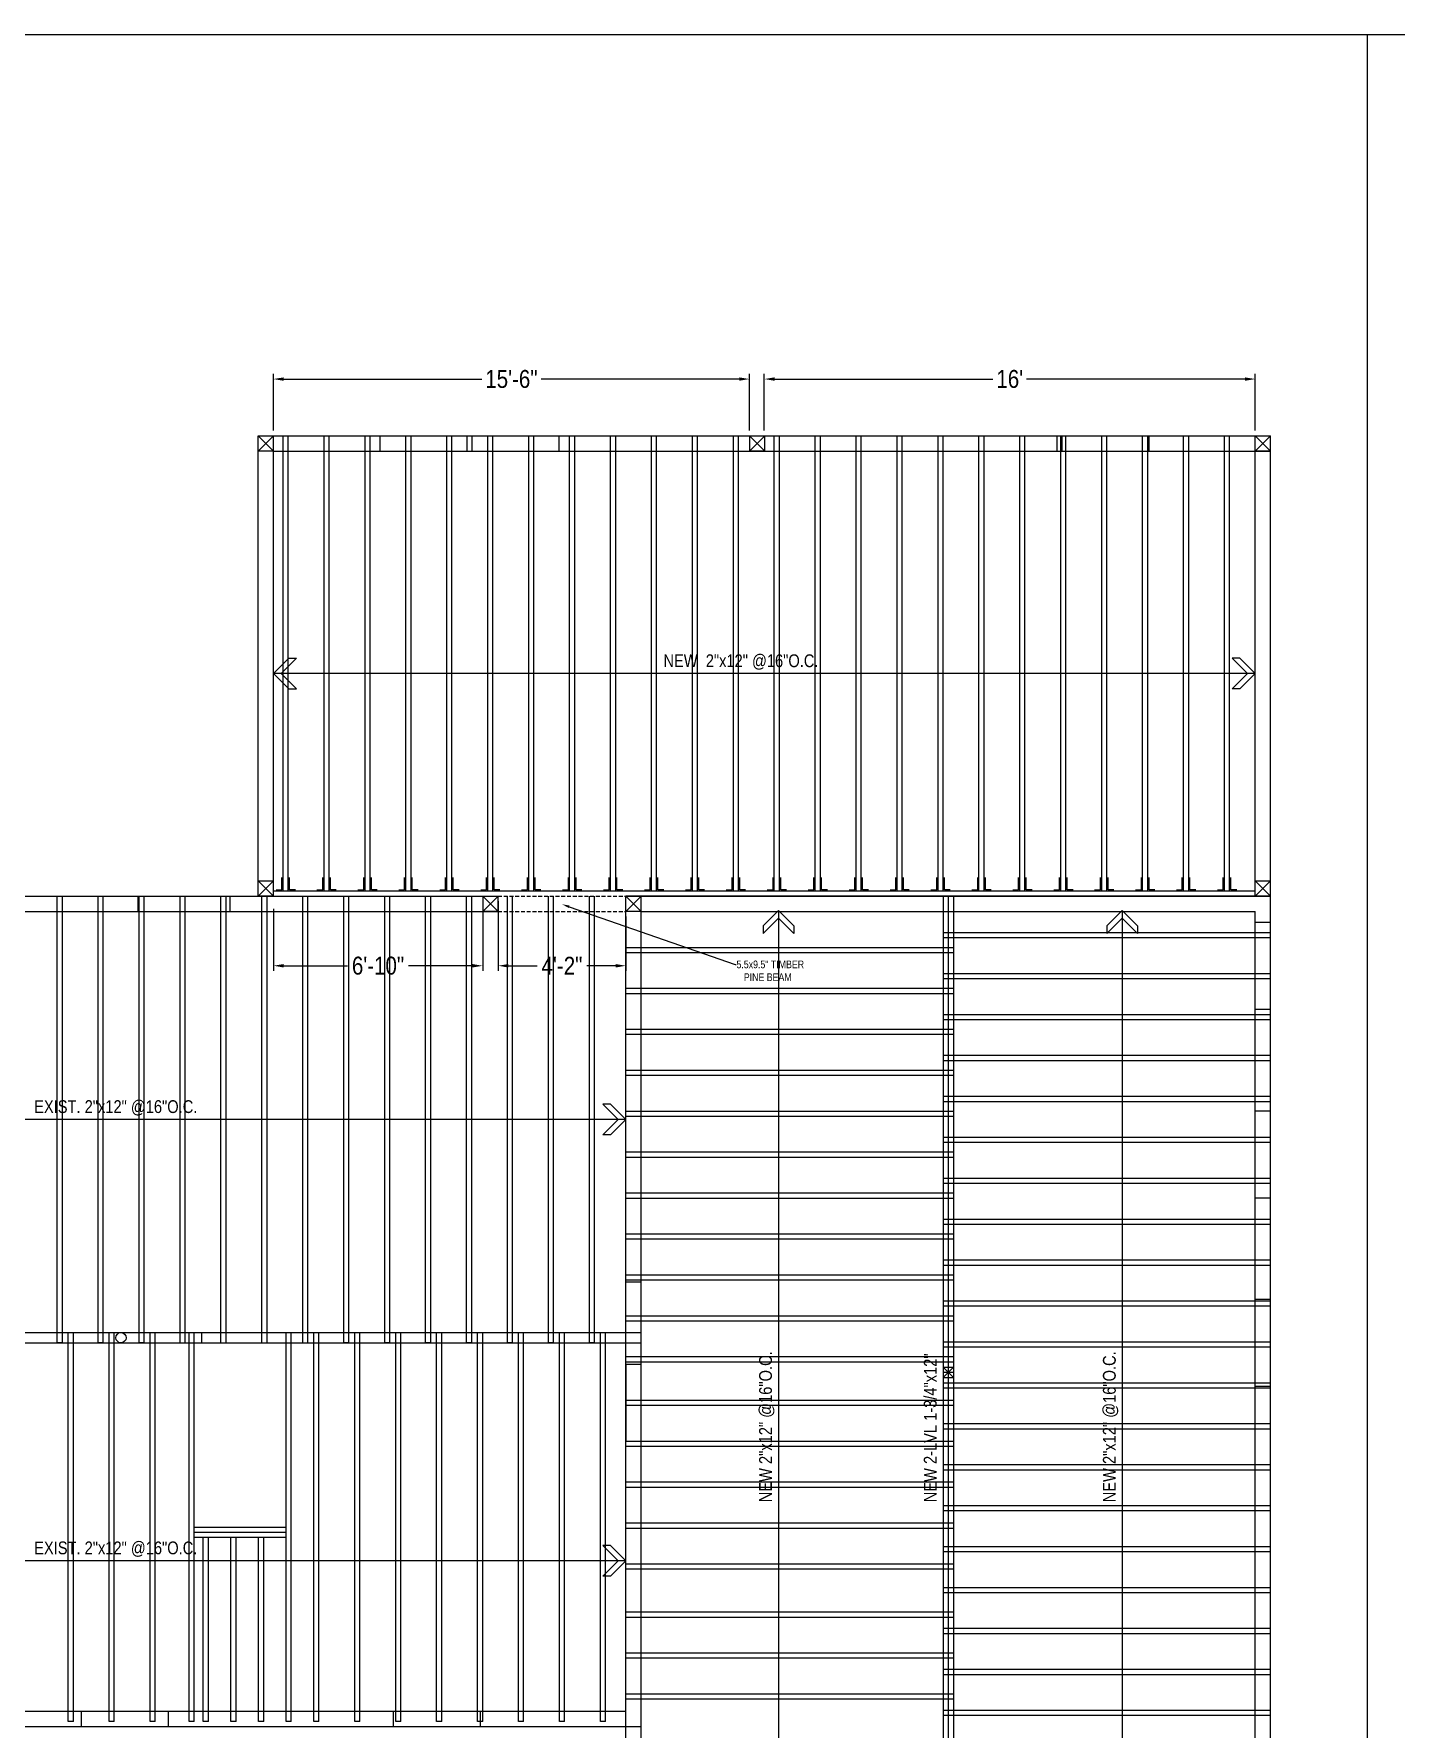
# Model space of a CAD drawing. Header units: inches. Extents: x -1842 to 12195, y -2228 to 2193.
# Drawn here: x 4078 to 4611, y -515 to 147 of the extents above; entities that cross this region are included whole.
import ezdxf
from ezdxf import colors
from ezdxf.entities.mleader import LeaderData, LeaderLine
from ezdxf.math import Vec2, Vec3

# ---------------------------------------------------------------- set-up
doc = ezdxf.new("R2010")
doc.units = ezdxf.units.IN
doc.header["$LTSCALE"] = 6
doc.header["$MEASUREMENT"] = 0
doc.linetypes.add('DASHED2', pattern=[0.375, 0.25, -0.125])
doc.layers.add('Title Block', color=7, linetype='Continuous')
doc.layers.add('TXT', color=4, linetype='Continuous')
doc.styles.add('ARCHSTYLSHX', font='ARCHSTYL.SHX')
doc.styles.get("Standard").update_dxf_attribs({"font": 'ARIALN.TTF'})
doc.dimstyles.new('STANDARD$0', dxfattribs={"dimtxt": 6, "dimasz": 3, "dimexe": 4, "dimexo": 24, "dimgap": 0.5, "dimtad": 1, "dimdec": 1, "dimzin": 3, "dimdsep": 46, "dimlunit": 4, "dimtxsty": 'ARCHSTYLSHX', "dimblk1": 'OBLIQUE', "dimblk2": 'OBLIQUE', "dimsah": 1, "dimcen": 0.0625, "dimdle": 4, "dimadec": 0, "dimazin": 0, "dimtfac": 1, "dimtdec": 1, "dimtofl": 0, "dimtmove": 0, "dimatfit": 3, "dimldrblk": 'OBLIQUE', "dimfxl": 1, "dimfrac": 2, "dimtolj": 1, "dimtzin": 0, "dimlwd": 9, "dimlwe": 13, "dimarcsym": 0})

# ---------------------------------------------------------------- blocks, each defined once
blk = doc.blocks.new('*D470')
at = {"layer": 'Defpoints', "color": 0, "transparency": 16777216}
for p in [(4259.75, -189.81), (4309.73, -195.81), (4309.73, -217.01)]:
    blk.add_point(p, dxfattribs=at)
at = {"layer": 'Title Block', "color": 3, "lineweight": -2, "transparency": 16777216}
for p, q in [((4259.75, -191.81), (4259.75, -219.01)), ((4309.73, -197.81), (4309.73, -219.01)), ((4263.75, -217.01), (4274.99, -217.01)), ((4305.73, -217.01), (4294.49, -217.01))]:
    blk.add_line(p, q, dxfattribs=at)
at = {"layer": 'Title Block', "color": 3, "transparency": 16777216}
for points in [[(4263.75, -216.34), (4263.75, -217.68), (4259.75, -217.01)], [(4305.73, -216.34), (4305.73, -217.68), (4309.73, -217.01)]]:
    blk.add_solid(points, dxfattribs=at)
at = {"layer": 'Title Block', "color": 3, "transparency": 16777216, "insert": (4284.74, -217.01), "char_height": 7, "attachment_point": 5}
blk.add_mtext('\\A1;4\'-2"', dxfattribs=at)
blk = doc.blocks.new('*D471')
at = {"layer": 'Defpoints', "color": 0, "transparency": 16777216}
for p in [(4358, 12.34), (4171.93, -9.81), (4358, -9.81)]:
    blk.add_point(p, dxfattribs=at)
at = {"layer": 'Title Block', "color": 3, "lineweight": -2, "transparency": 16777216}
for p, q in [((4171.93, -7.81), (4171.93, 14.34)), ((4358, -7.81), (4358, 14.34)), ((4175.93, 12.34), (4253.37, 12.34)), ((4354, 12.34), (4276.57, 12.34))]:
    blk.add_line(p, q, dxfattribs=at)
at = {"layer": 'Title Block', "color": 3, "transparency": 16777216}
for points in [[(4175.93, 13), (4175.93, 11.67), (4171.93, 12.34)], [(4354, 13), (4354, 11.67), (4358, 12.34)]]:
    blk.add_solid(points, dxfattribs=at)
at = {"layer": 'Title Block', "color": 3, "transparency": 16777216, "insert": (4264.97, 12.34), "char_height": 7, "attachment_point": 5}
blk.add_mtext('\\A1;15\'-6"', dxfattribs=at)
blk = doc.blocks.new('*D472')
at = {"layer": 'Defpoints', "color": 0, "transparency": 16777216}
for p in [(4555.73, 12.34), (4363.83, -9.81), (4555.73, -9.81)]:
    blk.add_point(p, dxfattribs=at)
at = {"layer": 'Title Block', "color": 3, "lineweight": -2, "transparency": 16777216}
for p, q in [((4363.83, -7.81), (4363.83, 14.34)), ((4555.73, -7.81), (4555.73, 14.34)), ((4367.83, 12.34), (4453.18, 12.34)), ((4551.73, 12.34), (4466.38, 12.34))]:
    blk.add_line(p, q, dxfattribs=at)
at = {"layer": 'Title Block', "color": 3, "transparency": 16777216}
for points in [[(4367.83, 13), (4367.83, 11.67), (4363.83, 12.34)], [(4551.73, 13), (4551.73, 11.67), (4555.73, 12.34)]]:
    blk.add_solid(points, dxfattribs=at)
at = {"layer": 'Title Block', "color": 3, "transparency": 16777216, "insert": (4459.78, 12.34), "char_height": 7, "attachment_point": 5}
blk.add_mtext("\\A1;16'", dxfattribs=at)
blk = doc.blocks.new('*D492')
at = {"layer": 'Defpoints', "color": 0, "transparency": 16777216}
for p in [(4171.93, -192.81), (4253.73, -192.81), (4171.93, -217.01)]:
    blk.add_point(p, dxfattribs=at)
at = {"layer": 'Title Block', "color": 3, "lineweight": -2, "transparency": 16777216}
for p, q in [((4171.93, -194.81), (4171.93, -219.01)), ((4253.73, -194.81), (4253.73, -219.01)), ((4175.93, -217.01), (4200.95, -217.01)), ((4249.73, -217.01), (4224.72, -217.01))]:
    blk.add_line(p, q, dxfattribs=at)
at = {"layer": 'Title Block', "color": 3, "transparency": 16777216}
for points in [[(4175.93, -216.34), (4175.93, -217.68), (4171.93, -217.01)], [(4249.73, -216.34), (4249.73, -217.68), (4253.73, -217.01)]]:
    blk.add_solid(points, dxfattribs=at)
at = {"layer": 'Title Block', "color": 3, "transparency": 16777216, "insert": (4212.83, -217.01), "char_height": 7, "attachment_point": 5}
blk.add_mtext('\\A1;6\'-10"', dxfattribs=at)

msp = doc.modelspace()

# ---------------------------------------------------------------- hatches: boundary and pattern name
at = {"layer": 'Title Block'}
h = msp.add_hatch(dxfattribs=at)
h.set_pattern_fill('ANSI31', color=256)
h.paths.add_polyline_path([(4372.765059, -902.812676), (4372.765059, -887.5142182), (4366.530301, -887.5142182), (4366.530301, -902.812676)], flags=9)
h.paths.add_polyline_path([(4353.2969221, -928.448797), (4368.5953799, -928.448797), (4368.5953799, -922.214039), (4353.2969221, -922.214039)], flags=9)
h.paths.add_polyline_path([(4246.3880732, -902.812676), (4246.3880732, -887.5142182), (4240.1533152, -887.5142182), (4240.1533152, -902.812676)], flags=9)
h.paths.add_polyline_path([(4249.0259403, -928.448797), (4264.3243982, -928.448797), (4264.3243982, -922.214039), (4249.0259403, -922.214039)], flags=9)
h.paths.add_polyline_path([(4642.7772192, -535.0149709), (4700.2961836, -535.0149709), (4700.2961836, -520.8567421), (4642.7772192, -520.8567421)], flags=9)
h.paths.add_polyline_path([(4404.7607753, -587.3211949), (4463.9961698, -587.3211949), (4463.9961698, -573.1629661), (4404.7607753, -573.1629661)], flags=9)
h.paths.add_polyline_path([(3962.9256859, -455.5130367), (3983.9978807, -455.5130367), (3983.9978807, -444.1864537), (3962.9256859, -444.1864537)], flags=9)
h.paths.add_polyline_path([(4594.1730365, -399.8880549), (4604.9664728, -399.8880549), (4604.9664728, -393.3911243), (4594.1730365, -393.3911243)], flags=9)
h.paths.add_polyline_path([(3995.8959105, -515.1036783), (4020.937234, -515.1036783), (4020.937234, -500.9454494), (3995.8959105, -500.9454494)], flags=9)
h.paths.add_polyline_path([(3934.9225625, -432.5754427), (3945.7159988, -432.5754427), (3945.7159988, -426.0785121), (3934.9225625, -426.0785121)], flags=9)
h.paths.add_polyline_path([(4691.6856204, -399.8880549), (4702.4790567, -399.8880549), (4702.4790567, -393.3911243), (4691.6856204, -393.3911243)], flags=9)
h.paths.add_polyline_path([(4524.5349951, -432.1942085), (4535.3284314, -432.1942085), (4535.3284314, -425.697278), (4524.5349951, -425.697278)], flags=9)
h.paths.add_polyline_path([(4665.5127318, -669.7244894), (4676.3061681, -669.7244894), (4676.3061681, -663.2275588), (4665.5127318, -663.2275588)], flags=9)
h.paths.add_polyline_path([(4573.4681528, -637.4183357), (4584.2615891, -637.4183357), (4584.2615891, -630.9214052), (4573.4681528, -630.9214052)], flags=9)
h.paths.add_polyline_path([(4453.2213193, -804.7332719), (4485.1886702, -804.7332719), (4485.1886702, -790.575043), (4453.2213193, -790.575043)], flags=9)
h.paths.add_polyline_path([(4379.5185102, -764.0489218), (4379.5185102, -753.2554855), (4373.0215797, -753.2554855), (4373.0215797, -764.0489218)], flags=9)
h.paths.add_polyline_path([(4197.7827469, -524.1257525), (4214.1749721, -524.1257525), (4214.1749721, -516.3648384), (4197.7827469, -516.3648384)], flags=9)
h.paths.add_polyline_path([(4184.2731982, -487.1458928), (4221.8583784, -487.1458928), (4221.8583784, -472.987664), (4184.2731982, -472.987664)], flags=9)
h.paths.add_polyline_path([(4218.4723126, -606.7173574), (4230.6664043, -606.7173574), (4230.6664043, -598.5564281), (4218.4723126, -598.5564281)], flags=9)
h.paths.add_polyline_path([(4387.6211479, -701.2611854), (4413.9613915, -701.2611854), (4413.9613915, -687.1029565), (4387.6211479, -687.1029565)], flags=9)
h.paths.add_polyline_path([(4379.8107703, -676.1641048), (4379.8107703, -665.3706685), (4373.3138398, -665.3706685), (4373.3138398, -676.1641048)], flags=9)
h.paths.add_polyline_path([(4436.2693564, -692.0888565), (4443.6157065, -692.0888565), (4443.6157065, -683.4826065), (4436.2693564, -683.4826065)], flags=9)
h.paths.add_polyline_path([(4436.6043603, -720.0999036), (4442.8969912, -720.0999036), (4442.8969912, -711.4936536), (4436.6043603, -711.4936536)], flags=9)
h.paths.add_polyline_path([(4459.7318837, -687.5954971), (4492.2234416, -687.5954971), (4492.2234416, -676.2689141), (4459.7318837, -676.2689141)], flags=9)
h.paths.add_polyline_path([(4478.6345287, -638.4183357), (4489.427965, -638.4183357), (4489.427965, -631.9214052), (4478.6345287, -631.9214052)], flags=9)
h.paths.add_polyline_path([(4525.8531755, -636.7459171), (4536.6466118, -636.7459171), (4536.6466118, -630.2489866), (4525.8531755, -630.2489866)], flags=9)
h.paths.add_polyline_path([(4168.9173062, -687.5954971), (4196.9108894, -687.5954971), (4196.9108894, -676.2689141), (4168.9173062, -676.2689141)], flags=9)
h.paths.add_polyline_path([(4172.4275571, -622.6000105), (4183.2209934, -622.6000105), (4183.2209934, -616.10308), (4172.4275571, -616.10308)], flags=9)
h.paths.add_polyline_path([(4229.1311212, -807.4276035), (4229.1311212, -758.3024462), (4217.8045381, -758.3024462), (4217.8045381, -807.4276035)], flags=9)
h.paths.add_polyline_path([(4241.4658057, -800.8018646), (4241.4658057, -790.0084283), (4234.9688751, -790.0084283), (4234.9688751, -800.8018646)], flags=9)
h.paths.add_polyline_path([(4241.4658057, -775.2767425), (4241.4658057, -764.4833062), (4234.9688751, -764.4833062), (4234.9688751, -775.2767425)], flags=9)
h.paths.add_polyline_path([(4002.9225625, -432.5754427), (4013.7159988, -432.5754427), (4013.7159988, -426.0785121), (4002.9225625, -426.0785121)], flags=9)
h.paths.add_polyline_path([(3897.7597315, -526.5589163), (3946.1723383, -526.5589163), (3946.1723383, -500.9454494), (3897.7597315, -500.9454494)], flags=9)
h.paths.add_polyline_path([(4125.2089103, -636.7459171), (4136.0023466, -636.7459171), (4136.0023466, -630.2489866), (4125.2089103, -630.2489866)], flags=9)
h.paths.add_polyline_path([(4283.416569, -836.0842706), (4294.2100053, -836.0842706), (4294.2100053, -829.58734), (4283.416569, -829.58734)], flags=25)
h.paths.add_polyline_path([(4283.416569, -836.0842706), (4294.2100053, -836.0842706), (4294.2100053, -829.58734), (4283.416569, -829.58734)], flags=25)
h.paths.add_polyline_path([(4319.416569, -836.0842706), (4330.2100053, -836.0842706), (4330.2100053, -829.58734), (4319.416569, -829.58734)], flags=25)
h.paths.add_polyline_path([(4319.416569, -836.0842706), (4330.2100053, -836.0842706), (4330.2100053, -829.58734), (4319.416569, -829.58734)], flags=25)
h.paths.add_polyline_path([(4074.940017, -471.8175529), (4085.7334533, -471.8175529), (4085.7334533, -465.3206224), (4074.940017, -465.3206224)], flags=9)

# ---------------------------------------------------------------- linework, layer by layer
for p, q in [((4599.4908925, 147.0156656), (4599.4908925, -979.4335558)), ((4165.9317762, -15.8105158), (4165.9317762, -9.8105158)), ((4555.7317762, -15.8105158), (4561.7317762, -15.8105158)), ((4171.9317762, -189.8105158), (4171.9317762, -183.8105158)), ((4555.7317762, -183.8105158), (4561.7317762, -189.8105158)), ((4561.7317762, -183.8105158), (4555.7317762, -189.8105158)), ((4561.7317762, -189.8105158), (4561.7317762, -183.8105158)), ((4561.7317762, -189.8105158), (4561.7317762, -183.8105158)), ((4171.9317762, -189.8105158), (4165.9317762, -189.8105158)), ((4253.7299366, -189.8104955), (4253.7299366, -195.8104955)), ((4259.7299366, -195.8104955), (4259.7299366, -189.8104955)), ((4315.7317913, -195.8104955), (4315.7317913, -189.8104955)), ((4433.7317762, -189.8105158), (4433.7317762, -562.0105158)), ((4435.7317762, -189.8105158), (4435.7317762, -562.0105158)), ((4437.7317762, -189.8105158), (4437.7317762, -562.0105158)), ((4561.7317762, -189.8105158), (4555.7317762, -189.8105158)), ((4259.7299366, -195.8104955), (4253.7299366, -195.8104955)), ((4433.7317762, -204.0105158), (4561.7317762, -204.0105158)), ((4433.7317762, -206.0105158), (4561.7317762, -206.0105158)), ((4433.7317762, -220.0105158), (4561.7317762, -220.0105158)), ((4433.7317762, -222.0105158), (4561.7317762, -222.0105158)), ((4433.7317762, -236.0105158), (4561.7317762, -236.0105158)), ((4433.7317762, -238.0105158), (4561.7317762, -238.0105158)), ((4433.7317762, -252.0105158), (4561.7317762, -252.0105158)), ((4433.7317762, -254.0105158), (4561.7317762, -254.0105158)), ((4433.7317762, -268.0105158), (4561.7317762, -268.0105158)), ((4433.7317762, -270.0105158), (4561.7317762, -270.0105158)), ((4433.7317762, -284.0105158), (4561.7317762, -284.0105158)), ((4433.7317762, -286.0105158), (4561.7317762, -286.0105158)), ((4433.7317762, -300.0105158), (4561.7317762, -300.0105158)), ((4433.7317762, -302.0105158), (4561.7317762, -302.0105158)), ((4433.7317762, -316.0105158), (4561.7317762, -316.0105158)), ((4433.7317762, -318.0105158), (4561.7317762, -318.0105158)), ((4433.7317762, -332.0105158), (4561.7317762, -332.0105158)), ((4433.7317762, -334.0105158), (4561.7317762, -334.0105158)), ((4433.7317762, -348.0105158), (4561.7317762, -348.0105158)), ((4433.7317762, -350.0105158), (4561.7317762, -350.0105158)), ((3908.9317762, -360.4105158), (4315.7317762, -360.4105158)), ((3908.9317762, -364.4105158), (4315.7317762, -364.4105158)), ((4089.4317762, -364.4105158), (4087.4317762, -364.4105158)), ((4091.7317762, -360.4105158), (4093.7317762, -360.4105158)), ((4105.4317762, -364.4105158), (4103.4317762, -364.4105158)), ((4107.7317762, -360.4105158), (4109.7317762, -360.4105158)), ((4121.4317762, -364.4105158), (4119.4317762, -364.4105158)), ((4123.7317762, -360.4105158), (4125.7317762, -360.4105158)), ((4201.4317762, -364.4105158), (4199.4317762, -364.4105158)), ((4203.7317762, -360.4105158), (4205.7317762, -360.4105158)), ((4217.4317762, -364.4105158), (4215.4317762, -364.4105158)), ((4219.7317762, -360.4105158), (4221.7317762, -360.4105158)), ((4233.4317762, -364.4105158), (4231.4317762, -364.4105158)), ((4235.7317762, -360.4105158), (4237.7317762, -360.4105158)), ((4249.4317762, -364.4105158), (4247.4317762, -364.4105158)), ((4251.7317762, -360.4105158), (4253.7317762, -360.4105158)), ((4265.4317762, -364.4105158), (4263.4317762, -364.4105158)), ((4267.7317762, -360.4105158), (4269.7317762, -360.4105158)), ((4281.4317762, -364.4105158), (4279.4317762, -364.4105158)), ((4283.7317762, -360.4105158), (4285.7317762, -360.4105158)), ((4297.4317762, -364.4105158), (4295.4317762, -364.4105158)), ((4299.7317762, -360.4105158), (4301.7317762, -360.4105158)), ((4299.7317762, -360.4105158), (4301.7317762, -360.4105158)), ((4433.7317762, -364.0105158), (4561.7317762, -364.0105158)), ((4433.7317762, -366.0105158), (4561.7317762, -366.0105158)), ((4309.7317762, -372.8105158), (4309.7317762, -402.8105158)), ((4433.7317762, -373.9105158), (4437.7317762, -373.9105158)), ((4433.7317762, -373.9105158), (4437.7317762, -377.9105158)), ((4433.7317762, -377.9105158), (4437.7317762, -373.9105158)), ((4433.7317762, -375.9105158), (4437.7317762, -375.9105158)), ((4433.7317762, -377.9105158), (4437.7317762, -377.9105158)), ((4433.7317762, -380.0105158), (4561.7317762, -380.0105158)), ((4433.7317762, -382.0105158), (4561.7317762, -382.0105158)), ((4433.7317762, -396.0105158), (4561.7317762, -396.0105158)), ((4433.7317762, -398.0105158), (4561.7317762, -398.0105158)), ((4433.7317762, -412.0105158), (4561.7317762, -412.0105158)), ((4433.7317762, -414.0105158), (4561.7317762, -414.0105158)), ((4433.7317762, -428.0105158), (4561.7317762, -428.0105158)), ((4433.7317762, -430.0105158), (4561.7317762, -430.0105158)), ((4433.7317762, -444.0105158), (4561.7317762, -444.0105158)), ((4433.7317762, -446.0105158), (4561.7317762, -446.0105158)), ((4433.7317762, -460.0105158), (4561.7317762, -460.0105158)), ((4433.7317762, -462.0105158), (4561.7317762, -462.0105158)), ((4433.7317762, -476.0105158), (4561.7317762, -476.0105158)), ((4433.7317762, -478.0105158), (4561.7317762, -478.0105158)), ((4433.7317762, -492.0105158), (4561.7317762, -492.0105158)), ((4433.7317762, -494.0105158), (4561.7317762, -494.0105158)), ((4433.7317762, -508.0105158), (4561.7317762, -508.0105158)), ((4433.7317762, -510.0105158), (4561.7317762, -510.0105158)), ((4093.7317762, -512.4105158), (4091.7317762, -512.4105158)), ((4109.7317762, -512.4105158), (4107.7317762, -512.4105158)), ((4125.7317762, -512.4105158), (4123.7317762, -512.4105158)), ((4140.9317762, -512.4105158), (4138.9317762, -512.4105158)), ((4146.5317762, -512.4105158), (4144.5317762, -512.4105158)), ((4157.3317762, -512.4105158), (4155.3317762, -512.4105158)), ((4168.1317762, -512.4105158), (4166.1317762, -512.4105158)), ((4178.9317762, -512.4105158), (4176.9317762, -512.4105158)), ((4189.7317762, -512.4105158), (4187.7317762, -512.4105158)), ((4205.7317762, -512.4105158), (4203.7317762, -512.4105158)), ((4221.7317762, -512.4105158), (4219.7317762, -512.4105158)), ((4237.7317762, -512.4105158), (4235.7317762, -512.4105158)), ((4253.7317762, -512.4105158), (4251.7317762, -512.4105158)), ((4269.7317762, -512.4105158), (4267.7317762, -512.4105158)), ((4285.7317762, -512.4105158), (4283.7317762, -512.4105158)), ((4301.7317762, -512.4105158), (4299.7317762, -512.4105158)), ((4301.7317762, -512.4105158), (4299.7317762, -512.4105158)), ((4301.7317762, -512.4105158), (4299.7317762, -512.4105158))]:
    msp.add_line(p, q)
at = {"color": 1}
for p, q in [((4165.9317762, -9.8105158), (4171.9317762, -15.8105158)), ((4171.9317762, -9.8105158), (4165.9317762, -15.8105158)), ((4171.9317762, -15.8105158), (4171.9317762, -9.8105158)), ((4358.0010863, -9.8104953), (4358.0010658, -15.8105158)), ((4358.0010863, -9.8104953), (4364.0010863, -15.8104953)), ((4364.0010863, -9.8104953), (4358.0010863, -15.8104953)), ((4364.0010863, -15.8104953), (4364.0010863, -9.8104953)), ((4555.7317762, -15.8105158), (4555.7317762, -9.8105158)), ((4555.7317762, -9.8105158), (4561.7317762, -15.8105158)), ((4561.7317762, -9.8105158), (4555.7317762, -15.8105158)), ((4561.7317762, -15.8105158), (4561.7317762, -9.8105158)), ((4171.9317762, -15.8105158), (4165.9317762, -15.8105158)), ((4364.0010863, -15.8104953), (4358.0010863, -15.8104953)), ((4561.7317762, -15.8105158), (4555.7317762, -15.8105158)), ((4165.9317762, -183.8105158), (4171.9317762, -189.8105158)), ((4171.9317762, -183.8105158), (4165.9317762, -189.8105158)), ((4555.7317762, -183.8105158), (4561.7317762, -189.8105158)), ((4561.7317762, -183.8105158), (4555.7317762, -189.8105158)), ((4259.7460619, -189.8105158), (4253.7299366, -195.8104977)), ((4259.7460619, -195.8104955), (4253.7299366, -189.8105158)), ((4309.7317913, -189.8104955), (4315.7317913, -195.8104955)), ((4315.7317913, -189.8104955), (4309.7317913, -195.8104955)), ((4561.7317762, -189.8105158), (4555.7317762, -189.8105158)), ((4315.7317913, -195.8104955), (4309.7317913, -195.8104955))]:
    msp.add_line(p, q, dxfattribs=at)
at = {"linetype": 'DASHED2'}
for p, q in [((4259.7299163, -189.8105158), (4309.7317762, -189.8105158)), ((4259.7299366, -195.8104955), (4309.7317762, -195.8105158))]:
    msp.add_line(p, q, dxfattribs=at)
msp.add_lwpolyline([(3851.9612751, 147.0156656, 0.5, 0.5, 0), (5347.0205098, 147.0156656, 0, 0, 0), (5347.0205098, -979.4335558, 0.5, 0.5, 0), (3851.9612751, -979.4335558, 0.5, 0.5, 0)], format="xyseb")
msp.add_circle((4112.3317762, -362.4105158), 2)
at = {"layer": 'Title Block'}
for p, q in [((4165.9317762, -9.8105158), (4561.7317762, -9.8105158)), ((4175.7317762, -187.8105158), (4175.7317762, -9.8105158)), ((4177.7317762, -187.8105158), (4177.7317762, -9.8105158)), ((4191.7317762, -187.8105158), (4191.7317762, -9.8105158)), ((4193.7317762, -187.8105158), (4193.7317762, -9.8105158)), ((4207.7317762, -187.8105158), (4207.7317762, -9.8105158)), ((4209.7317762, -187.8105158), (4209.7317762, -9.8105158)), ((4213.519419, -9.8105158), (4213.519419, -15.8105158)), ((4223.7317762, -187.8105158), (4223.7317762, -9.8105158)), ((4225.7317762, -187.8105158), (4225.7317762, -9.8105158)), ((4239.7317762, -187.8105158), (4239.7317762, -9.8105158)), ((4241.7317762, -187.8105158), (4241.7317762, -9.8105158)), ((4247.519419, -9.8105158), (4247.519419, -15.8105158)), ((4249.519419, -9.8105158), (4249.519419, -15.8105158)), ((4255.7317762, -187.8105158), (4255.7317762, -9.8105158)), ((4257.7317762, -187.8105158), (4257.7317762, -9.8105158)), ((4271.7317762, -187.8105158), (4271.7317762, -9.8105158)), ((4273.7317762, -187.8105158), (4273.7317762, -9.8105158)), ((4283.519419, -9.8105158), (4283.519419, -15.8105158)), ((4287.7317762, -187.8105158), (4287.7317762, -9.8105158)), ((4289.7317762, -187.8105158), (4289.7317762, -9.8105158)), ((4303.7317762, -187.8105158), (4303.7317762, -9.8105158)), ((4305.7317762, -187.8105158), (4305.7317762, -9.8105158)), ((4319.7317762, -187.8105158), (4319.7317762, -9.8105158)), ((4321.7317762, -187.8105158), (4321.7317762, -9.8105158)), ((4335.7317762, -187.8105158), (4335.7317762, -9.8105158)), ((4337.7317762, -187.8105158), (4337.7317762, -9.8105158)), ((4351.7317762, -187.8105158), (4351.7317762, -9.8105158)), ((4353.7317762, -187.8105158), (4353.7317762, -9.8105158)), ((4367.7317762, -187.8105158), (4367.7317762, -9.8105158)), ((4369.7317762, -187.8105158), (4369.7317762, -9.8105158)), ((4383.7317762, -187.8105158), (4383.7317762, -9.8105158)), ((4385.7317762, -187.8105158), (4385.7317762, -9.8105158)), ((4399.7317762, -187.8105158), (4399.7317762, -9.8105158)), ((4401.7317762, -187.8105158), (4401.7317762, -9.8105158)), ((4415.7317762, -187.8105158), (4415.7317762, -9.8105158)), ((4417.7317762, -187.8105158), (4417.7317762, -9.8105158)), ((4431.7317762, -187.8105158), (4431.7317762, -9.8105158)), ((4433.7317762, -187.8105158), (4433.7317762, -9.8105158)), ((4447.7317762, -187.8105158), (4447.7317762, -9.8105158)), ((4449.7317762, -187.8105158), (4449.7317762, -9.8105158)), ((4463.7317762, -187.8105158), (4463.7317762, -9.8105158)), ((4465.7317762, -187.8105158), (4465.7317762, -9.8105158)), ((4478.1441334, -9.8105158), (4478.1441334, -15.8105158)), ((4479.7317762, -187.8105158), (4479.7317762, -9.8105158)), ((4480.1441334, -9.8105158), (4480.1441334, -15.8105158)), ((4481.7317762, -187.8105158), (4481.7317762, -9.8105158)), ((4495.7317762, -187.8105158), (4495.7317762, -9.8105158)), ((4497.7317762, -187.8105158), (4497.7317762, -9.8105158)), ((4511.7317762, -187.8105158), (4511.7317762, -9.8105158)), ((4513.7317762, -187.8105158), (4513.7317762, -9.8105158)), ((4514.1441334, -9.8105158), (4514.1441334, -15.8105158)), ((4527.7317762, -187.8105158), (4527.7317762, -9.8105158)), ((4529.7317762, -187.8105158), (4529.7317762, -9.8105158)), ((4543.7317762, -187.8105158), (4543.7317762, -9.8105158)), ((4543.7317762, -187.8105158), (4543.7317762, -9.8105158)), ((4545.7317762, -187.8105158), (4545.7317762, -9.8105158)), ((4545.7317762, -187.8105158), (4545.7317762, -9.8105158)), ((4561.7317762, -189.8105158), (4561.7317762, -9.8105158)), ((4561.7317762, -189.8105158), (4561.7317762, -9.8105158)), ((4561.7317762, -187.8105158), (4561.7317762, -9.8105158)), ((4561.7317762, -187.8105158), (4561.7317762, -9.8105158)), ((4165.9317762, -189.8105158), (4165.9317762, -15.8105158)), ((4171.9317762, -15.8105158), (4555.7317762, -15.8105158)), ((4171.9317762, -189.8105158), (4171.9317762, -15.8105158)), ((4555.7317762, -189.8105158), (4555.7317762, -15.8105158)), ((4555.7317762, -187.8105158), (4555.7317762, -15.8105158)), ((4175.2317762, -187.3105158), (4175.2317762, -182.5)), ((4178.2317762, -187.3105158), (4178.2317762, -182.5)), ((4191.2317762, -187.3105158), (4191.2317762, -182.5)), ((4194.2317762, -187.3105158), (4194.2317762, -182.5)), ((4207.2317762, -187.3105158), (4207.2317762, -182.5)), ((4210.2317762, -187.3105158), (4210.2317762, -182.5)), ((4223.2317762, -187.3105158), (4223.2317762, -182.5)), ((4226.2317762, -187.3105158), (4226.2317762, -182.5)), ((4239.2317762, -187.3105158), (4239.2317762, -182.5)), ((4242.2317762, -187.3105158), (4242.2317762, -182.5)), ((4255.2317762, -187.3105158), (4255.2317762, -182.5)), ((4258.2317762, -187.3105158), (4258.2317762, -182.5)), ((4271.2317762, -187.3105158), (4271.2317762, -182.5)), ((4274.2317762, -187.3105158), (4274.2317762, -182.5)), ((4287.2317762, -187.3105158), (4287.2317762, -182.5)), ((4290.2317762, -187.3105158), (4290.2317762, -182.5)), ((4303.2317762, -187.3105158), (4303.2317762, -182.5)), ((4303.2317762, -187.3105158), (4303.2317762, -182.5)), ((4306.2317762, -187.3105158), (4306.2317762, -182.5)), ((4306.2317762, -187.3105158), (4306.2317762, -182.5)), ((4319.2317762, -187.3105158), (4319.2317762, -182.5)), ((4319.2317762, -187.3105158), (4319.2317762, -182.5)), ((4322.2317762, -187.3105158), (4322.2317762, -182.5)), ((4322.2317762, -187.3105158), (4322.2317762, -182.5)), ((4335.2317762, -187.3105158), (4335.2317762, -182.5)), ((4335.2317762, -187.3105158), (4335.2317762, -182.5)), ((4338.2317762, -187.3105158), (4338.2317762, -182.5)), ((4338.2317762, -187.3105158), (4338.2317762, -182.5)), ((4351.2317762, -187.3105158), (4351.2317762, -182.5)), ((4351.2317762, -187.3105158), (4351.2317762, -182.5)), ((4354.2317762, -187.3105158), (4354.2317762, -182.5)), ((4354.2317762, -187.3105158), (4354.2317762, -182.5)), ((4367.2317762, -187.3105158), (4367.2317762, -182.5)), ((4367.2317762, -187.3105158), (4367.2317762, -182.5)), ((4370.2317762, -187.3105158), (4370.2317762, -182.5)), ((4370.2317762, -187.3105158), (4370.2317762, -182.5)), ((4383.2317762, -187.3105158), (4383.2317762, -182.5)), ((4383.2317762, -187.3105158), (4383.2317762, -182.5)), ((4386.2317762, -187.3105158), (4386.2317762, -182.5)), ((4386.2317762, -187.3105158), (4386.2317762, -182.5)), ((4399.2317762, -187.3105158), (4399.2317762, -182.5)), ((4399.2317762, -187.3105158), (4399.2317762, -182.5)), ((4402.2317762, -187.3105158), (4402.2317762, -182.5)), ((4402.2317762, -187.3105158), (4402.2317762, -182.5)), ((4415.2317762, -187.3105158), (4415.2317762, -182.5)), ((4415.2317762, -187.3105158), (4415.2317762, -182.5)), ((4418.2317762, -187.3105158), (4418.2317762, -182.5)), ((4418.2317762, -187.3105158), (4418.2317762, -182.5)), ((4431.2317762, -187.3105158), (4431.2317762, -182.5)), ((4431.2317762, -187.3105158), (4431.2317762, -182.5)), ((4434.2317762, -187.3105158), (4434.2317762, -182.5)), ((4434.2317762, -187.3105158), (4434.2317762, -182.5)), ((4447.2317762, -187.3105158), (4447.2317762, -182.5)), ((4447.2317762, -187.3105158), (4447.2317762, -182.5)), ((4450.2317762, -187.3105158), (4450.2317762, -182.5)), ((4450.2317762, -187.3105158), (4450.2317762, -182.5)), ((4463.2317762, -187.3105158), (4463.2317762, -182.5)), ((4463.2317762, -187.3105158), (4463.2317762, -182.5)), ((4466.2317762, -187.3105158), (4466.2317762, -182.5)), ((4466.2317762, -187.3105158), (4466.2317762, -182.5)), ((4479.2317762, -187.3105158), (4479.2317762, -182.5)), ((4479.2317762, -187.3105158), (4479.2317762, -182.5)), ((4482.2317762, -187.3105158), (4482.2317762, -182.5)), ((4482.2317762, -187.3105158), (4482.2317762, -182.5)), ((4495.2317762, -187.3105158), (4495.2317762, -182.5)), ((4495.2317762, -187.3105158), (4495.2317762, -182.5)), ((4498.2317762, -187.3105158), (4498.2317762, -182.5)), ((4498.2317762, -187.3105158), (4498.2317762, -182.5)), ((4511.2317762, -187.3105158), (4511.2317762, -182.5)), ((4511.2317762, -187.3105158), (4511.2317762, -182.5)), ((4514.2317762, -187.3105158), (4514.2317762, -182.5)), ((4514.2317762, -187.3105158), (4514.2317762, -182.5)), ((4527.2317762, -187.3105158), (4527.2317762, -182.5)), ((4527.2317762, -187.3105158), (4527.2317762, -182.5)), ((4530.2317762, -187.3105158), (4530.2317762, -182.5)), ((4530.2317762, -187.3105158), (4530.2317762, -182.5)), ((4543.2317762, -187.3105158), (4543.2317762, -182.5)), ((4543.2317762, -187.3105158), (4543.2317762, -182.5)), ((4546.2317762, -187.3105158), (4546.2317762, -182.5)), ((4546.2317762, -187.3105158), (4546.2317762, -182.5)), ((4555.7317762, -183.8105158), (4561.7317762, -183.8105158)), ((3908.9317762, -189.8105158), (4203.9317762, -189.8105158)), ((4087.4317762, -364.4105158), (4087.4317762, -189.8105158)), ((4089.4317762, -364.4105158), (4089.4317762, -189.8105158)), ((4103.4317762, -364.4105158), (4103.4317762, -189.8105158)), ((4105.4317762, -364.4105158), (4105.4317762, -189.8105158)), ((4118.9317762, -189.8105158), (4118.9317762, -195.8105158)), ((4119.4317762, -364.4105158), (4119.4317762, -189.8105158)), ((4121.4317762, -364.4105158), (4121.4317762, -189.8105158)), ((4133.9317762, -189.8105158), (4137.9317762, -189.8105158)), ((4135.4317762, -364.4105158), (4135.4317762, -189.8105158)), ((4137.4317762, -364.4105158), (4137.4317762, -189.8105158)), ((4151.4317762, -364.4105158), (4151.4317762, -189.8105158)), ((4153.4317762, -364.4105158), (4153.4317762, -189.8105158)), ((4154.9317762, -189.8105158), (4154.9317762, -195.8105158)), ((4167.4317762, -364.4105158), (4167.4317762, -189.8105158)), ((4169.4317762, -364.4105158), (4169.4317762, -189.8105158)), ((4555.7317762, -187.8105158), (4171.9317762, -187.8105158)), ((4172.9635524, -187.3105158), (4175.2317762, -187.3105158)), ((4180.5, -187.3105158), (4178.2317762, -187.3105158)), ((4183.4317762, -364.4105158), (4183.4317762, -189.8105158)), ((4185.4317762, -364.4105158), (4185.4317762, -189.8105158)), ((4188.9635524, -187.3105158), (4191.2317762, -187.3105158)), ((4196.5, -187.3105158), (4194.2317762, -187.3105158)), ((4199.4317762, -364.4105158), (4199.4317762, -189.8105158)), ((4201.4317762, -364.4105158), (4201.4317762, -189.8105158)), ((4203.9317762, -189.8105158), (4259.7299163, -189.8105158)), ((4204.9635524, -187.3105158), (4207.2317762, -187.3105158)), ((4212.5, -187.3105158), (4210.2317762, -187.3105158)), ((4215.4317762, -364.4105158), (4215.4317762, -189.8105158)), ((4217.4317762, -364.4105158), (4217.4317762, -189.8105158)), ((4220.9635524, -187.3105158), (4223.2317762, -187.3105158)), ((4228.5, -187.3105158), (4226.2317762, -187.3105158)), ((4231.4317762, -364.4105158), (4231.4317762, -189.8105158)), ((4233.4317762, -364.4105158), (4233.4317762, -189.8105158)), ((4236.9635524, -187.3105158), (4239.2317762, -187.3105158)), ((4244.5, -187.3105158), (4242.2317762, -187.3105158)), ((4247.4317762, -364.4105158), (4247.4317762, -189.8105158)), ((4249.4317762, -364.4105158), (4249.4317762, -189.8105158)), ((4252.9635524, -187.3105158), (4255.2317762, -187.3105158)), ((4253.7299366, -189.8104955), (4259.7299366, -189.8104955)), ((4260.5, -187.3105158), (4258.2317762, -187.3105158)), ((4263.4317762, -364.4105158), (4263.4317762, -189.8105158)), ((4265.4317762, -364.4105158), (4265.4317762, -189.8105158)), ((4268.9635524, -187.3105158), (4271.2317762, -187.3105158)), ((4276.5, -187.3105158), (4274.2317762, -187.3105158)), ((4279.4317762, -364.4105158), (4279.4317762, -189.8105158)), ((4281.4317762, -364.4105158), (4281.4317762, -189.8105158)), ((4284.9635524, -187.3105158), (4287.2317762, -187.3105158)), ((4292.5, -187.3105158), (4290.2317762, -187.3105158)), ((4295.4317762, -364.4105158), (4295.4317762, -189.8105158)), ((4297.4317762, -364.4105158), (4297.4317762, -189.8105158)), ((4300.9635524, -187.3105158), (4303.2317762, -187.3105158)), ((4300.9635524, -187.3105158), (4303.2317762, -187.3105158)), ((4308.5, -187.3105158), (4306.2317762, -187.3105158)), ((4308.5, -187.3105158), (4306.2317762, -187.3105158)), ((4309.7317762, -189.8105158), (4561.7317762, -189.8105158)), ((4309.7317762, -508.4105158), (4309.7317762, -189.8105158)), ((4309.7317762, -372.8105158), (4309.7317762, -189.8105158)), ((4561.7317762, -189.8105158), (4309.7317762, -189.8105158)), ((4309.7317762, -189.8105158), (4561.7317762, -189.8105158)), ((4309.7317762, -189.8105158), (4561.7317762, -189.8105158)), ((4316.9635524, -187.3105158), (4319.2317762, -187.3105158)), ((4316.9635524, -187.3105158), (4319.2317762, -187.3105158)), ((4324.5, -187.3105158), (4322.2317762, -187.3105158)), ((4324.5, -187.3105158), (4322.2317762, -187.3105158)), ((4332.9635524, -187.3105158), (4335.2317762, -187.3105158)), ((4332.9635524, -187.3105158), (4335.2317762, -187.3105158)), ((4340.5, -187.3105158), (4338.2317762, -187.3105158)), ((4340.5, -187.3105158), (4338.2317762, -187.3105158)), ((4348.9635524, -187.3105158), (4351.2317762, -187.3105158)), ((4348.9635524, -187.3105158), (4351.2317762, -187.3105158)), ((4356.5, -187.3105158), (4354.2317762, -187.3105158)), ((4356.5, -187.3105158), (4354.2317762, -187.3105158)), ((4364.9635524, -187.3105158), (4367.2317762, -187.3105158)), ((4364.9635524, -187.3105158), (4367.2317762, -187.3105158)), ((4372.5, -187.3105158), (4370.2317762, -187.3105158)), ((4372.5, -187.3105158), (4370.2317762, -187.3105158)), ((4380.9635524, -187.3105158), (4383.2317762, -187.3105158)), ((4380.9635524, -187.3105158), (4383.2317762, -187.3105158)), ((4388.5, -187.3105158), (4386.2317762, -187.3105158)), ((4388.5, -187.3105158), (4386.2317762, -187.3105158)), ((4396.9635524, -187.3105158), (4399.2317762, -187.3105158)), ((4396.9635524, -187.3105158), (4399.2317762, -187.3105158)), ((4404.5, -187.3105158), (4402.2317762, -187.3105158)), ((4404.5, -187.3105158), (4402.2317762, -187.3105158)), ((4412.9635524, -187.3105158), (4415.2317762, -187.3105158)), ((4412.9635524, -187.3105158), (4415.2317762, -187.3105158)), ((4420.5, -187.3105158), (4418.2317762, -187.3105158)), ((4420.5, -187.3105158), (4418.2317762, -187.3105158)), ((4428.9635524, -187.3105158), (4431.2317762, -187.3105158)), ((4428.9635524, -187.3105158), (4431.2317762, -187.3105158)), ((4436.5, -187.3105158), (4434.2317762, -187.3105158)), ((4436.5, -187.3105158), (4434.2317762, -187.3105158)), ((4444.9635524, -187.3105158), (4447.2317762, -187.3105158)), ((4444.9635524, -187.3105158), (4447.2317762, -187.3105158)), ((4452.5, -187.3105158), (4450.2317762, -187.3105158)), ((4452.5, -187.3105158), (4450.2317762, -187.3105158)), ((4460.9635524, -187.3105158), (4463.2317762, -187.3105158)), ((4460.9635524, -187.3105158), (4463.2317762, -187.3105158)), ((4468.5, -187.3105158), (4466.2317762, -187.3105158)), ((4468.5, -187.3105158), (4466.2317762, -187.3105158)), ((4476.9635524, -187.3105158), (4479.2317762, -187.3105158)), ((4476.9635524, -187.3105158), (4479.2317762, -187.3105158)), ((4484.5, -187.3105158), (4482.2317762, -187.3105158)), ((4484.5, -187.3105158), (4482.2317762, -187.3105158)), ((4492.9635524, -187.3105158), (4495.2317762, -187.3105158)), ((4492.9635524, -187.3105158), (4495.2317762, -187.3105158)), ((4500.5, -187.3105158), (4498.2317762, -187.3105158)), ((4500.5, -187.3105158), (4498.2317762, -187.3105158)), ((4508.9635524, -187.3105158), (4511.2317762, -187.3105158)), ((4508.9635524, -187.3105158), (4511.2317762, -187.3105158)), ((4516.5, -187.3105158), (4514.2317762, -187.3105158)), ((4516.5, -187.3105158), (4514.2317762, -187.3105158)), ((4524.9635524, -187.3105158), (4527.2317762, -187.3105158)), ((4524.9635524, -187.3105158), (4527.2317762, -187.3105158)), ((4532.5, -187.3105158), (4530.2317762, -187.3105158)), ((4532.5, -187.3105158), (4530.2317762, -187.3105158)), ((4540.9635524, -187.3105158), (4543.2317762, -187.3105158)), ((4540.9635524, -187.3105158), (4543.2317762, -187.3105158)), ((4548.5, -187.3105158), (4546.2317762, -187.3105158)), ((4548.5, -187.3105158), (4546.2317762, -187.3105158)), ((4561.7317762, -562.0105158), (4561.7317762, -189.8105158)), ((4561.7317762, -562.0105158), (4561.7317762, -189.8105158)), ((3914.9317762, -195.8105158), (4203.9317762, -195.8105158)), ((4203.9317762, -195.8105158), (4259.7299366, -195.8104955)), ((4315.7317762, -195.8105158), (4555.7317762, -195.8105158)), ((4315.7317762, -514.4105158), (4315.7317762, -195.8105158)), ((4315.7317762, -195.8105158), (4555.7317762, -195.8105158)), ((4315.7317762, -556.0105158), (4315.7317762, -195.8105158)), ((4555.7317762, -556.0105158), (4555.7317762, -195.8105158)), ((4555.7317762, -556.0105158), (4555.7317762, -195.8105158)), ((4561.7317762, -200.1288449), (4555.7317762, -200.1288449)), ((4309.7317762, -209.8105158), (4437.7317762, -209.8105158)), ((4309.7317762, -211.8105158), (4437.7317762, -211.8105158)), ((4309.7317762, -225.8105158), (4437.7317762, -225.8105158)), ((4309.7317762, -227.8105158), (4437.7317762, -227.8105158)), ((4561.7317762, -234.1288449), (4555.7317762, -234.1288449)), ((4309.7317762, -241.8105158), (4437.7317762, -241.8105158)), ((4309.7317762, -243.8105158), (4437.7317762, -243.8105158)), ((4309.7317762, -257.8105158), (4437.7317762, -257.8105158)), ((4309.7317762, -259.8105158), (4437.7317762, -259.8105158)), ((4309.7317762, -273.8105158), (4437.7317762, -273.8105158)), ((4309.7317762, -275.8105158), (4437.7317762, -275.8105158)), ((4561.7317762, -273.8105158), (4555.7317762, -273.8105158)), ((4309.7317762, -289.8105158), (4437.7317762, -289.8105158)), ((4309.7317762, -291.8105158), (4437.7317762, -291.8105158)), ((4309.7317762, -305.8105158), (4437.7317762, -305.8105158)), ((4309.7317762, -307.8105158), (4437.7317762, -307.8105158)), ((4561.7317762, -307.8105158), (4555.7317762, -307.8105158)), ((4309.7317762, -321.8105158), (4437.7317762, -321.8105158)), ((4309.7317762, -323.8105158), (4437.7317762, -323.8105158)), ((4309.7317762, -337.8105158), (4437.7317762, -337.8105158)), ((4309.7317762, -339.8105158), (4437.7317762, -339.8105158)), ((4315.7317762, -340.7116873), (4309.7317762, -340.7116873)), ((4561.7317762, -347.4921867), (4555.7317762, -347.4921867)), ((4309.7317762, -353.8105158), (4437.7317762, -353.8105158)), ((4309.7317762, -355.8105158), (4437.7317762, -355.8105158)), ((4091.7317762, -512.4105158), (4091.7317762, -360.4105158)), ((4093.7317762, -512.4105158), (4093.7317762, -360.4105158)), ((4100.7317762, -360.4105158), (4143.9317762, -360.4105158)), ((4100.7317762, -364.4105158), (4136.9317762, -364.4105158)), ((4107.7317762, -512.4105158), (4107.7317762, -360.4105158)), ((4109.7317762, -512.4105158), (4109.7317762, -360.4105158)), ((4123.7317762, -512.4105158), (4123.7317762, -360.4105158)), ((4125.7317762, -512.4105158), (4125.7317762, -360.4105158)), ((4138.9317762, -512.4105158), (4138.9317762, -360.4105158)), ((4140.9317762, -512.4105158), (4140.9317762, -360.4105158)), ((4143.9317762, -364.4105158), (4143.9317762, -360.4105158)), ((4173.9317762, -360.4105158), (4198.9317762, -360.4105158)), ((4176.9317762, -512.4105158), (4176.9317762, -360.4105158)), ((4178.9317762, -512.4105158), (4178.9317762, -360.4105158)), ((4180.9317762, -364.4105158), (4194.9317762, -364.4105158)), ((4187.7317762, -512.4105158), (4187.7317762, -360.4105158)), ((4189.7317762, -512.4105158), (4189.7317762, -360.4105158)), ((4203.7317762, -512.4105158), (4203.7317762, -360.4105158)), ((4205.7317762, -512.4105158), (4205.7317762, -360.4105158)), ((4219.7317762, -512.4105158), (4219.7317762, -360.4105158)), ((4221.7317762, -512.4105158), (4221.7317762, -360.4105158)), ((4235.7317762, -512.4105158), (4235.7317762, -360.4105158)), ((4237.7317762, -512.4105158), (4237.7317762, -360.4105158)), ((4251.7317762, -512.4105158), (4251.7317762, -360.4105158)), ((4253.7317762, -512.4105158), (4253.7317762, -360.4105158)), ((4267.7317762, -512.4105158), (4267.7317762, -360.4105158)), ((4269.7317762, -512.4105158), (4269.7317762, -360.4105158)), ((4283.7317762, -512.4105158), (4283.7317762, -360.4105158)), ((4285.7317762, -512.4105158), (4285.7317762, -360.4105158)), ((4299.7317762, -512.4105158), (4299.7317762, -360.4105158)), ((4299.7317762, -512.4105158), (4299.7317762, -360.4105158)), ((4301.7317762, -512.4105158), (4301.7317762, -360.4105158)), ((4301.7317762, -512.4105158), (4301.7317762, -360.4105158)), ((4309.7317762, -369.8105158), (4437.7317762, -369.8105158)), ((4309.7317762, -371.8105158), (4437.7317762, -371.8105158)), ((4309.7317762, -372.8105158), (4315.7317762, -372.8105158)), ((4561.7317762, -381.4921867), (4555.7317762, -381.4921867)), ((4309.7317762, -386.8105158), (4437.7317762, -386.8105158)), ((4309.7317762, -388.8105158), (4437.7317762, -388.8105158)), ((4309.7317762, -508.4105158), (4309.7317762, -402.8105158)), ((4309.7317762, -402.8105158), (4315.7317762, -402.8105158)), ((4309.7317762, -402.8105158), (4437.7317762, -402.8105158)), ((4309.7317762, -404.8105158), (4437.7317762, -404.8105158)), ((4309.7317762, -418.8105158), (4437.7317762, -418.8105158)), ((4309.7317762, -420.8105158), (4437.7317762, -420.8105158)), ((4140.9317762, -436.4105158), (4176.9317762, -436.4105158)), ((4309.7317762, -434.8105158), (4437.7317762, -434.8105158)), ((4309.7317762, -436.8105158), (4437.7317762, -436.8105158)), ((4140.9317762, -438.4105158), (4176.9317762, -438.4105158)), ((4140.9317762, -440.4105158), (4176.9317762, -440.4105158)), ((4144.5317762, -512.4105158), (4144.5317762, -440.4105158)), ((4146.5317762, -512.4105158), (4146.5317762, -440.4105158)), ((4155.3317762, -512.4105158), (4155.3317762, -440.4105158)), ((4157.3317762, -512.4105158), (4157.3317762, -440.4105158)), ((4166.1317762, -512.4105158), (4166.1317762, -440.4105158)), ((4168.1317762, -512.4105158), (4168.1317762, -440.4105158)), ((4309.7317762, -508.4105158), (4309.7317762, -448.4105158)), ((4309.7317762, -450.8105158), (4437.7317762, -450.8105158)), ((4309.7317762, -452.8105158), (4437.7317762, -452.8105158)), ((4309.7317762, -469.6105158), (4437.7317762, -469.6105158)), ((4309.7317762, -471.6105158), (4437.7317762, -471.6105158)), ((4309.7317762, -485.6105158), (4437.7317762, -485.6105158)), ((4309.7317762, -487.6105158), (4437.7317762, -487.6105158)), ((4555.7317762, -556.0105158), (4555.7317762, -496.4105158)), ((4309.7317762, -501.6105158), (4437.7317762, -501.6105158)), ((4309.7317762, -503.6105158), (4437.7317762, -503.6105158)), ((3914.9317762, -508.4105158), (4309.7317762, -508.4105158)), ((4096.9317762, -514.4105158), (4096.9317762, -508.4105158)), ((4130.9317762, -514.4105158), (4130.9317762, -508.4105158)), ((4218.9317762, -514.4105158), (4218.9317762, -508.4105158)), ((4252.9317762, -514.4105158), (4252.9317762, -508.4105158)), ((4309.7317762, -562.0105158), (4309.7317762, -508.4105158)), ((3908.9317762, -514.4105158), (4315.7317762, -514.4105158)), ((4309.7317762, -562.0105158), (4309.7317762, -514.4105158)), ((4315.7317762, -556.0105158), (4315.7317762, -514.4105158))]:
    msp.add_line(p, q, dxfattribs=at)
at = {"layer": 'Title Block', "color": 1}
for p, q in [((4165.9317762, -183.8105158), (4171.9317762, -183.8105158)), ((4555.7317762, -183.8105158), (4561.7317762, -183.8105158)), ((4309.7317913, -189.8104955), (4315.7317913, -189.8104955))]:
    msp.add_line(p, q, dxfattribs=at)
at = {"layer": 'TXT'}
for p, q in [((4177.9317762, -96.8105158), (4180.9317762, -96.8105158)), ((4549.7317762, -96.8105158), (4546.7317762, -96.8105158)), ((4555.7317762, -102.8105158), (4171.9317762, -102.8105158)), ((4177.9317762, -108.8105158), (4180.9317762, -108.8105158)), ((4549.7317762, -108.8105158), (4546.7317762, -108.8105158)), ((4369.3317762, -195.4105158), (4369.3317762, -556.0105158)), ((4503.7317762, -195.4105158), (4503.7317762, -556.0105158)), ((4363.3317762, -201.4105158), (4363.3317762, -204.4105158)), ((4375.3317762, -201.4105158), (4375.3317762, -204.4105158)), ((4497.7317762, -201.4105158), (4497.7317762, -204.4105158)), ((4509.7317762, -201.4105158), (4509.7317762, -204.4105158)), ((4303.7317762, -271.1105158), (4300.7317762, -271.1105158)), ((4303.7317762, -271.1105158), (4300.7317762, -271.1105158)), ((4309.7317762, -277.1105158), (3914.9317762, -277.1105158)), ((4303.7317762, -283.1105158), (4300.7317762, -283.1105158)), ((4303.7317762, -283.1105158), (4300.7317762, -283.1105158)), ((4303.7317762, -443.6105158), (4300.7317762, -443.6105158)), ((4303.7317762, -443.6105158), (4300.7317762, -443.6105158)), ((4309.7317762, -449.6105158), (3914.9317762, -449.6105158)), ((4303.7317762, -455.6105158), (4300.7317762, -455.6105158)), ((4303.7317762, -455.6105158), (4300.7317762, -455.6105158))]:
    msp.add_line(p, q, dxfattribs=at)
for points in [[(4177.9317762, -108.8105158), (4171.9317762, -102.8105158), (4177.9317762, -96.8105158)], [(4180.9317762, -108.8105158), (4174.9317762, -102.8105158), (4180.9317762, -96.8105158)], [(4546.7317762, -108.8105158), (4552.7317762, -102.8105158), (4546.7317762, -96.8105158)], [(4549.7317762, -108.8105158), (4555.7317762, -102.8105158), (4549.7317762, -96.8105158)], [(4375.3317762, -201.4105158), (4369.3317762, -195.4105158), (4363.3317762, -201.4105158)], [(4375.3317762, -204.4105158), (4369.3317762, -198.4105158), (4363.3317762, -204.4105158)], [(4509.7317762, -201.4105158), (4503.7317762, -195.4105158), (4497.7317762, -201.4105158)], [(4509.7317762, -204.4105158), (4503.7317762, -198.4105158), (4497.7317762, -204.4105158)], [(4300.7317762, -283.1105158), (4306.7317762, -277.1105158), (4300.7317762, -271.1105158)], [(4300.7317762, -283.1105158), (4306.7317762, -277.1105158), (4300.7317762, -271.1105158)], [(4303.7317762, -283.1105158), (4309.7317762, -277.1105158), (4303.7317762, -271.1105158)], [(4303.7317762, -283.1105158), (4309.7317762, -277.1105158), (4303.7317762, -271.1105158)], [(4300.7317762, -455.6105158), (4306.7317762, -449.6105158), (4300.7317762, -443.6105158)], [(4300.7317762, -455.6105158), (4306.7317762, -449.6105158), (4300.7317762, -443.6105158)], [(4303.7317762, -455.6105158), (4309.7317762, -449.6105158), (4303.7317762, -443.6105158)], [(4303.7317762, -455.6105158), (4309.7317762, -449.6105158), (4303.7317762, -443.6105158)]]:
    msp.add_lwpolyline(points, dxfattribs=at)

# ---------------------------------------------------------------- texts
at = {"layer": 'TXT', "char_height": 5, "width": 110.476910075, "attachment_point": 1}
for s, insert in [('\\A1;NEW  2"x12" @16"O.C.', (4324.3994041, -95.2763953)), ('\\A1;EXIST. 2"x12" @16"O.C.', (4078.3994041, -269.5763953)), ('\\A1;EXIST. 2"x12" @16"O.C.', (4078.3994041, -442.0763953))]:
    msp.add_mtext(s, dxfattribs=dict(at, insert=insert))
at = {"layer": 'TXT', "char_height": 5, "width": 110.476910075, "attachment_point": 1, "rotation": 90}
for s, insert in [('\\A1;NEW 2"x12" @16"O.C.', (4361.7976557, -426.7428879)), ('\\A1;NEW 2-LVL 1-3/4"x12"', (4426.1976557, -426.7428879)), ('\\A1;NEW 2"x12" @16"O.C.', (4496.1976557, -426.7428879))]:
    msp.add_mtext(s, dxfattribs=dict(at, insert=insert))

# ---------------------------------------------------------------- dimensions: what is measured, and where the dimension line sits
at = {"layer": 'Title Block'}
for base, p1, p2, picture, middle in [((4358.0038697, 12.3365997), (4171.9317762, -9.8105158), (4358.0038697, -9.8104955), '*D471', (4264.9678229, 12.3365997)), ((4555.7317762, 12.3365997), (4363.8317762, -9.8105158), (4555.7317762, -9.8105158), '*D472', (4459.7817762, 12.3365997)), ((4309.7317762, -217.0105158), (4259.7460619, -189.8105158), (4309.7317762, -195.8105158), '*D470', (4284.7389191, -217.0105158)), ((4171.9348943, -217.0105158), (4253.7299366, -192.8104955), (4171.9348943, -192.8104955), '*D492', (4212.8324154, -217.0105158))]:
    dim = msp.add_linear_dim(base=base, p1=p1, p2=p2, dimstyle='STANDARD$0', override={"dimtxt": 7, "dimasz": 4, "dimexe": 2, "dimexo": 2, "dimgap": 2, "dimtad": 0, "dimtih": 1, "dimtoh": 1, "dimdec": 0, "dimzin": 0, "dimtxsty": 'Standard', "dimsah": 0, "dimcen": 0.09, "dimdle": 0, "dimclrd": 3, "dimclre": 3, "dimclrt": 3, "dimtdec": 0, "dimfrac": 0, "dimlwd": 65534, "dimlwe": 65534}, dxfattribs=at)
    dim.commit()
    dim.dimension.update_dxf_attribs({"geometry": picture, "text_midpoint": middle})

# ---------------------------------------------------------------- leaders
at = {"color": 1}
ml = msp.add_multileader_mtext('Standard', dxfattribs=at)
ml.set_content('{\\C256;5.5x9.5" TIMBER\\P   PINE BEAM}', color=1)
ml.set_leader_properties()
ml.build(insert=Vec2(0, 0))
ml.multileader.update_dxf_attribs({"dogleg_length": 0.36, "arrow_head_size": 3})
ctx = ml.context
ctx.base_point, ctx.char_height, ctx.arrow_head_size, ctx.landing_gap_size, ctx.plane_origin = Vec3(4352.8536188, -216.478952), 3, 3, 0.09, Vec3(4284.7389191, -192.973514)
notes = []
notes.append((ctx, [(0, (1, 1, 0), (4352.4936188, -216.478952), (1, 0), 0.36, [(0, [(4284.7389191, -192.973514)], 0, [])])]))
ctx.mtext.insert, ctx.mtext.flow_direction = Vec3(4352.9436188, -214.9779288), 5
for ctx, leaders in notes:
    for number, flags, end, landing, length, lines in leaders:
        leader = LeaderData()
        leader.index, (leader.has_last_leader_line, leader.has_dogleg_vector, leader.attachment_direction) = number, flags
        leader.last_leader_point, leader.dogleg_vector, leader.dogleg_length = Vec3(end), Vec3(landing), length
        for number, points, colour, breaks in lines:
            line = LeaderLine()
            line.index, line.vertices, line.color, line.breaks = number, Vec3.list(points), colors.encode_raw_color(colour), breaks
            leader.lines.append(line)
        ctx.leaders.append(leader)

doc.saveas('drawing.dxf')
